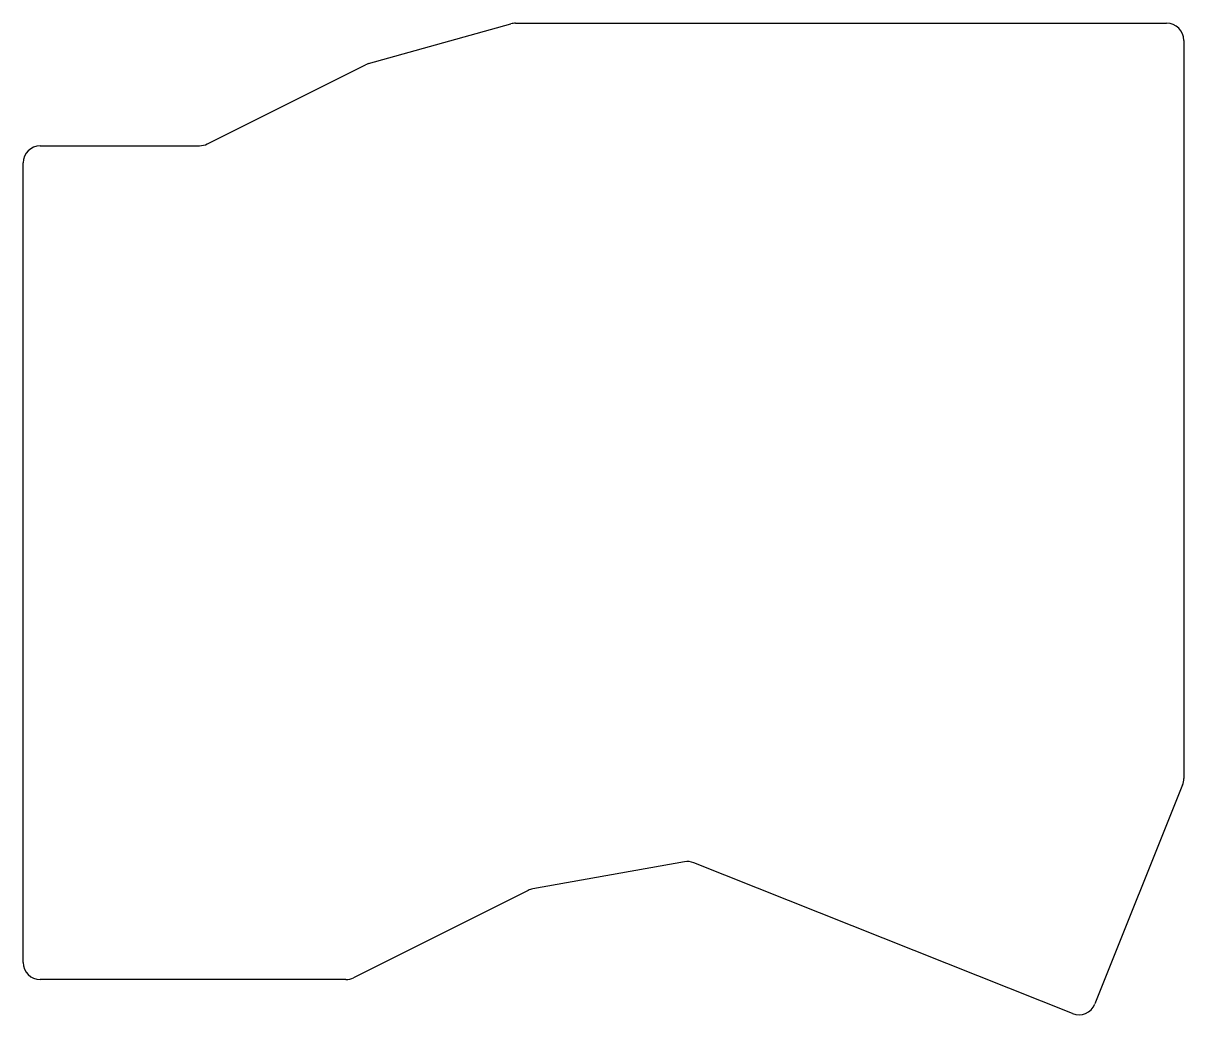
# Model space of a CAD drawing. Header units: millimetres. Extents: x 139 to 275, y -185 to -69.
import ezdxf

# ---------------------------------------------------------------- set-up
doc = ezdxf.new("R2010")
doc.units = ezdxf.units.MM

msp = doc.modelspace()

# ---------------------------------------------------------------- linework, layer by layer
for p, q in [((196.9, -68.99), (272.82, -68.99)), ((179.76, -73.7), (196.36, -69.06)), ((274.82, -70.99), (274.82, -157.09)), ((160.95, -83.06), (179.4, -73.84)), ((141.47, -83.28), (160.05, -83.28)), ((139.47, -178.53), (139.47, -85.28)), ((274.68, -157.83), (264.45, -183.37)), ((216.58, -166.79), (198.91, -169.95)), ((261.85, -184.49), (217.67, -166.9)), ((198.37, -170.13), (178, -180.31)), ((177.1, -180.53), (141.47, -180.53))]:
    msp.add_line(p, q)
for centre, start, end in [((196.9, -70.99), 90, 105.6064), ((272.82, -70.99), 0, 90), ((180.3, -75.62), 105.6064, 116.5651), ((141.47, -85.28), 90, 180), ((160.05, -81.28), 270, 296.5651), ((272.82, -157.09), 338.1596, 0), ((216.93, -168.76), 68.2906, 100.1388), ((199.26, -171.92), 100.1388, 116.5651), ((141.47, -178.53), 180, 270), ((177.1, -178.53), 270, 296.5651), ((262.59, -182.63), 248.2906, 338.1596)]:
    msp.add_arc(centre, 2, start, end)

doc.saveas('drawing.dxf')
